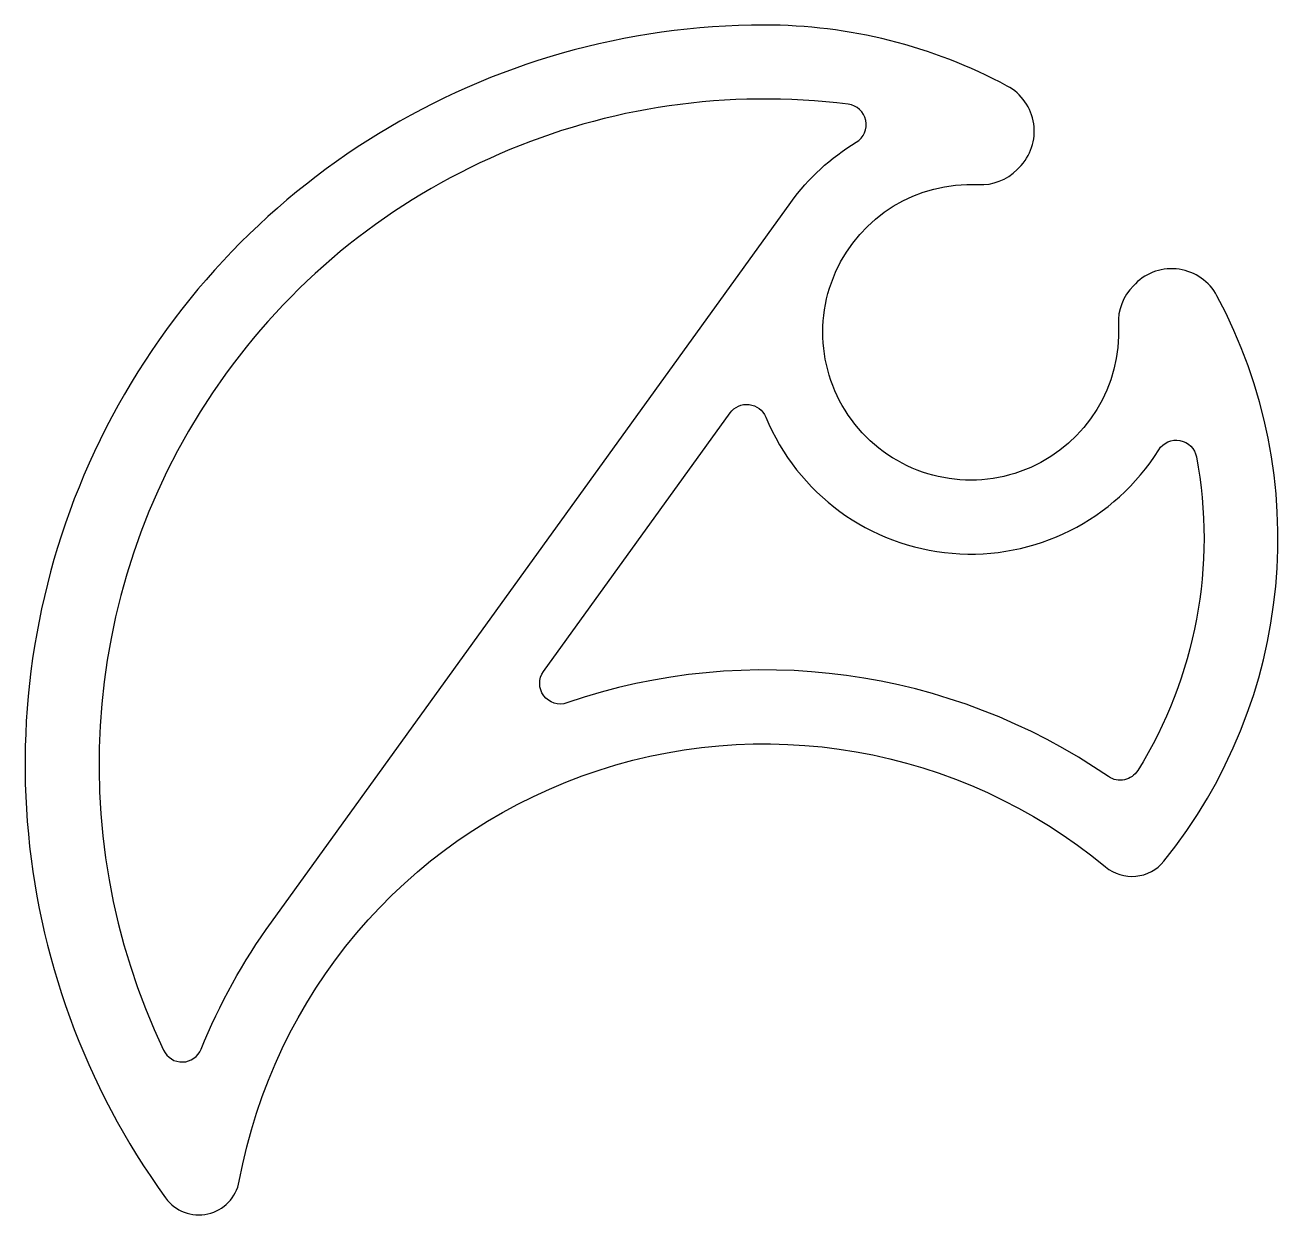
# Model space of a CAD drawing. Extents: x 531.4 to 561.9, y 678.7 to 707.6.
import ezdxf

# ---------------------------------------------------------------- set-up
doc = ezdxf.new("R2010")
doc.units = 0
doc.layers.get('0').update_dxf_attribs({"linetype": 'CONTINUOUS'})

msp = doc.modelspace()

# ---------------------------------------------------------------- linework, layer by layer
at = {"color": 0}
for points in [[(557.751, 687.145, 0.418085), (559.168, 687.285, 0.301714), (560.462, 701.052, 0.502901), (558.476, 701.345), (558.427, 701.295, 0.212214), (558.062, 700.347, -2.6), (554.651, 703.759, 0.212214), (555.598, 704.123), (555.648, 704.173, 0.502901), (555.355, 706.159, 0.123708), (549.446, 707.643, 0.612242), (534.867, 679.087, 0.65989), (536.66, 679.492, -0.573247)], [(559.045, 697.301, -0.682729), (559.961, 697.128, -0.187933), (558.532, 689.492, -0.427541), (557.824, 689.344, 0.237494), (544.637, 691.14, -0.731633), (544.069, 691.905), (548.609, 698.201, -0.587422), (549.477, 698.099, 0.609834)]]:
    msp.add_lwpolyline(points, format="xyb", close=True, dxfattribs=at)
msp.add_lwpolyline([(534.818, 682.682, 0.652275), (535.733, 682.709, -0.059957), (537.445, 685.804), (550.088, 703.324, -0.101279), (551.681, 704.79, 0.711409), (551.487, 705.714, 0.593061)], format="xyb", close=True)

doc.saveas('drawing.dxf')
